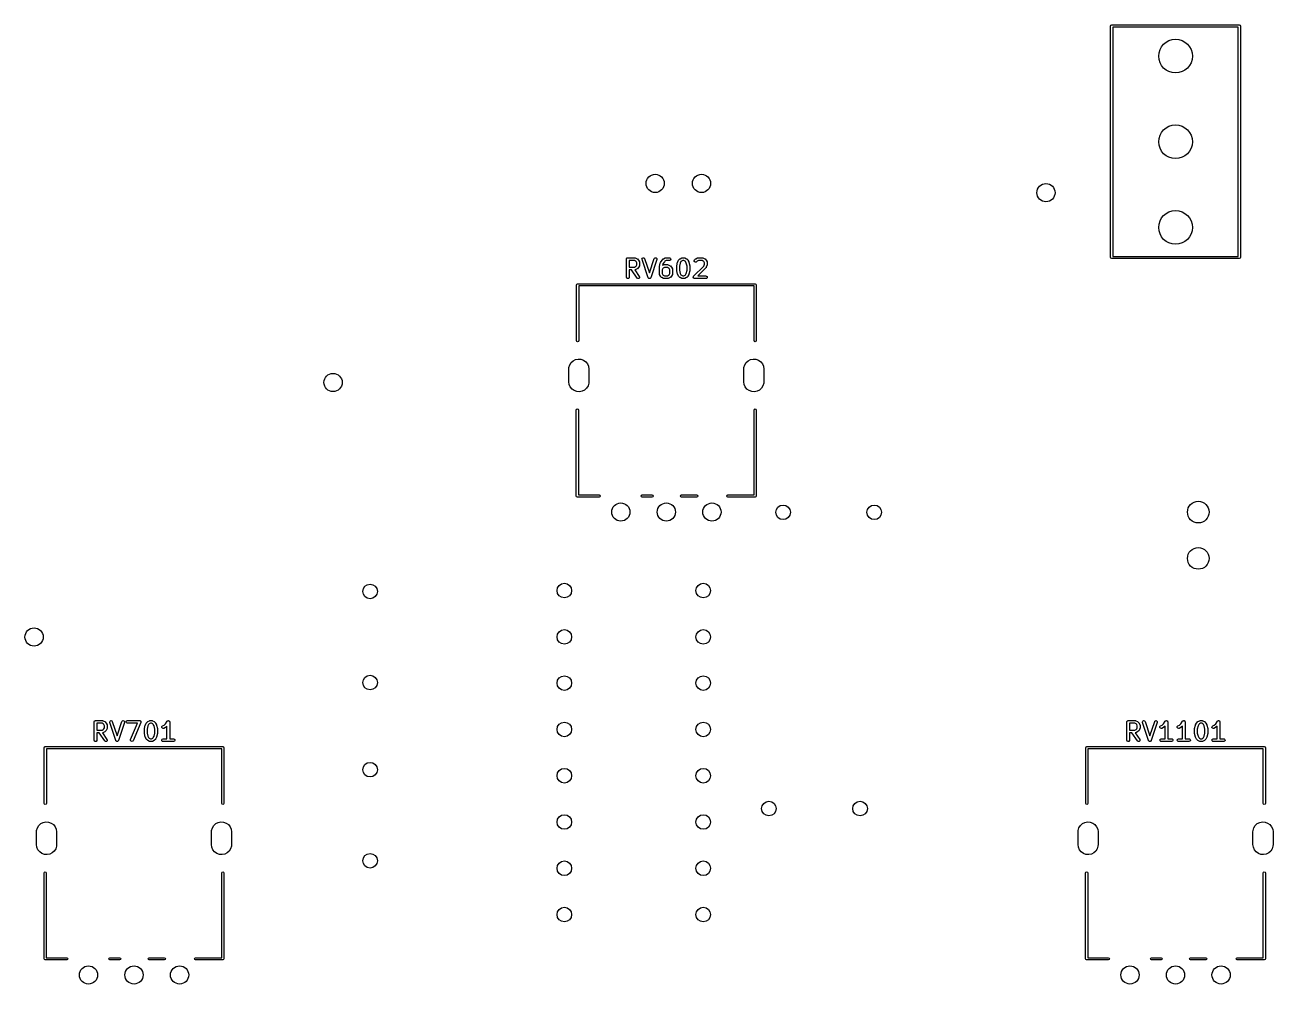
# Model space of a CAD drawing. Extents: x 44 to 169, y -237 to -27.
# Drawn here: x 100.7 to 169.2, y -236.7 to -184.1 of the extents above; entities that cross this region are included whole.
import ezdxf

# ---------------------------------------------------------------- set-up
doc = ezdxf.new("R2010")
doc.units = 0
doc.layers.add('BLACK', color=7, linetype='CONTINUOUS')

msp = doc.modelspace()

# ---------------------------------------------------------------- linework, layer by layer
at = {"layer": 'BLACK', "linetype": 'CONTINUOUS'}
for p, q in [((160.27, -184.15), (160.288, -184.108)), ((160.27, -196.85), (160.27, -184.15)), ((160.288, -184.108), (160.33, -184.09)), ((160.33, -184.09), (167.33, -184.09)), ((160.39, -184.21), (160.39, -196.79)), ((167.27, -184.21), (160.39, -184.21)), ((167.27, -196.79), (167.27, -184.21)), ((167.33, -184.09), (167.372, -184.108)), ((167.372, -184.108), (167.39, -184.15)), ((167.39, -184.15), (167.39, -196.85)), ((133.696, -196.937), (133.698, -196.928)), ((133.696, -197.937), (133.696, -196.937)), ((133.697, -196.924), (133.699, -196.921)), ((133.698, -196.928), (133.697, -196.924)), ((133.699, -196.921), (133.7, -196.912)), ((133.7, -196.912), (133.713, -196.897)), ((133.713, -196.897), (133.723, -196.88)), ((133.723, -196.88), (133.729, -196.878)), ((133.729, -196.878), (133.733, -196.872)), ((133.733, -196.872), (133.753, -196.869)), ((133.753, -196.869), (133.771, -196.862)), ((133.771, -196.862), (134.152, -196.862)), ((133.846, -197.012), (133.846, -197.386)), ((134.134, -197.012), (133.846, -197.012)), ((134.203, -197.047), (134.134, -197.012)), ((134.152, -196.862), (134.178, -196.867)), ((134.178, -196.867), (134.181, -196.87)), ((134.181, -196.87), (134.185, -196.87)), ((134.185, -196.87), (134.281, -196.918)), ((134.233, -197.077), (134.203, -197.047)), ((134.267, -197.146), (134.233, -197.077)), ((134.267, -197.253), (134.267, -197.146)), ((134.281, -196.918), (134.299, -196.931)), ((134.299, -196.931), (134.3, -196.932)), ((134.3, -196.932), (134.348, -196.98)), ((134.348, -196.98), (134.361, -196.998)), ((134.361, -196.998), (134.362, -196.999)), ((134.362, -196.999), (134.409, -197.094)), ((134.409, -197.094), (134.417, -197.119)), ((134.417, -197.119), (134.416, -197.124)), ((134.416, -197.124), (134.417, -197.128)), ((134.417, -197.128), (134.417, -197.271)), ((134.553, -196.935), (134.572, -196.888)), ((134.557, -196.961), (134.553, -196.935)), ((134.89, -197.961), (134.557, -196.961)), ((134.572, -196.888), (134.617, -196.863)), ((134.617, -196.863), (134.667, -196.873)), ((134.667, -196.873), (134.699, -196.914)), ((134.699, -196.914), (134.961, -197.7)), ((134.961, -197.7), (135.224, -196.914)), ((135.366, -196.961), (135.033, -197.961)), ((135.224, -196.914), (135.236, -196.891)), ((135.236, -196.891), (135.28, -196.864)), ((135.28, -196.864), (135.33, -196.871)), ((135.33, -196.871), (135.365, -196.91)), ((135.365, -196.91), (135.366, -196.961)), ((135.508, -197.348), (135.555, -197.157)), ((135.555, -197.157), (135.566, -197.134)), ((135.566, -197.134), (135.661, -196.991)), ((135.566, -197.134), (135.566, -197.134)), ((135.661, -196.991), (135.669, -196.983)), ((135.669, -196.983), (135.67, -196.98)), ((135.67, -196.98), (135.718, -196.932)), ((135.698, -197.206), (135.679, -197.28)), ((135.782, -197.08), (135.698, -197.206)), ((135.718, -196.932), (135.736, -196.919)), ((135.736, -196.919), (135.737, -196.918)), ((135.737, -196.918), (135.833, -196.87)), ((135.815, -197.047), (135.782, -197.08)), ((135.884, -197.012), (135.815, -197.047)), ((135.833, -196.87), (135.858, -196.863)), ((135.858, -196.863), (135.862, -196.864)), ((135.862, -196.864), (135.866, -196.862)), ((135.866, -196.862), (136.057, -196.862)), ((136.057, -197.012), (135.884, -197.012)), ((136.057, -196.862), (136.082, -196.867)), ((136.105, -196.995), (136.057, -197.012)), ((136.082, -196.867), (136.122, -196.9)), ((136.131, -196.95), (136.105, -196.995)), ((136.122, -196.9), (136.131, -196.95)), ((136.46, -197.3), (136.508, -197.11)), ((136.508, -197.11), (136.513, -197.098)), ((136.513, -197.094), (136.561, -196.999)), ((136.513, -197.098), (136.513, -197.094)), ((136.561, -196.999), (136.574, -196.981)), ((136.574, -196.981), (136.575, -196.98)), ((136.575, -196.98), (136.623, -196.932)), ((136.651, -197.154), (136.608, -197.328)), ((136.623, -196.932), (136.641, -196.919)), ((136.641, -196.919), (136.642, -196.918)), ((136.642, -196.918), (136.737, -196.87)), ((136.69, -197.077), (136.651, -197.154)), ((136.72, -197.047), (136.69, -197.077)), ((136.789, -197.012), (136.72, -197.047)), ((136.737, -196.87), (136.762, -196.863)), ((136.762, -196.863), (136.767, -196.864)), ((136.767, -196.864), (136.771, -196.862)), ((136.771, -196.862), (136.866, -196.862)), ((136.848, -197.012), (136.789, -197.012)), ((136.917, -197.047), (136.848, -197.012)), ((136.866, -196.862), (136.892, -196.867)), ((136.892, -196.867), (136.895, -196.87)), ((136.895, -196.87), (136.9, -196.87)), ((136.9, -196.87), (136.995, -196.918)), ((136.947, -197.077), (136.917, -197.047)), ((136.986, -197.154), (136.947, -197.077)), ((137.029, -197.328), (136.986, -197.154)), ((136.995, -196.918), (137.013, -196.931)), ((137.013, -196.931), (137.014, -196.932)), ((137.014, -196.932), (137.062, -196.98)), ((137.062, -196.98), (137.075, -196.998)), ((137.075, -196.998), (137.076, -196.999)), ((137.076, -196.999), (137.124, -197.094)), ((137.124, -197.094), (137.127, -197.107)), ((137.127, -197.107), (137.129, -197.11)), ((137.129, -197.11), (137.177, -197.3)), ((137.411, -197.026), (137.432, -196.98)), ((137.424, -197.076), (137.411, -197.026)), ((137.466, -197.105), (137.424, -197.076)), ((137.432, -196.98), (137.48, -196.932)), ((137.517, -197.101), (137.466, -197.105)), ((137.48, -196.932), (137.498, -196.919)), ((137.498, -196.919), (137.499, -196.918)), ((137.499, -196.918), (137.595, -196.87)), ((137.538, -197.086), (137.517, -197.101)), ((137.577, -197.047), (137.538, -197.086)), ((137.646, -197.012), (137.577, -197.047)), ((137.595, -196.87), (137.62, -196.863)), ((137.62, -196.863), (137.624, -196.864)), ((137.624, -196.864), (137.628, -196.862)), ((137.628, -196.862), (137.866, -196.862)), ((137.848, -197.012), (137.646, -197.012)), ((137.917, -197.047), (137.848, -197.012)), ((137.866, -196.862), (137.892, -196.867)), ((137.892, -196.867), (137.895, -196.87)), ((137.895, -196.87), (137.9, -196.87)), ((137.9, -196.87), (137.995, -196.918)), ((137.947, -197.077), (137.917, -197.047)), ((137.943, -197.325), (137.982, -197.211)), ((137.982, -197.146), (137.947, -197.077)), ((137.982, -197.211), (137.982, -197.146)), ((137.995, -196.918), (138.013, -196.931)), ((138.013, -196.931), (138.014, -196.932)), ((138.014, -196.932), (138.062, -196.98)), ((138.062, -196.98), (138.075, -196.998)), ((138.075, -196.998), (138.076, -196.999)), ((138.076, -196.999), (138.124, -197.094)), ((138.124, -197.094), (138.131, -197.119)), ((138.132, -197.223), (138.128, -197.245)), ((138.131, -197.119), (138.13, -197.124)), ((138.13, -197.124), (138.132, -197.128)), ((138.132, -197.128), (138.132, -197.223)), ((160.288, -196.892), (160.27, -196.85)), ((160.33, -196.91), (160.288, -196.892)), ((167.33, -196.91), (160.33, -196.91)), ((160.39, -196.79), (167.27, -196.79)), ((167.372, -196.892), (167.33, -196.91)), ((167.39, -196.85), (167.372, -196.892)), ((133.846, -197.386), (134.134, -197.386)), ((133.97, -197.536), (133.846, -197.536)), ((133.846, -197.536), (133.846, -197.937)), ((134.281, -197.98), (133.97, -197.536)), ((134.134, -197.386), (134.203, -197.352)), ((134.156, -197.535), (134.153, -197.536)), ((134.153, -197.536), (134.404, -197.894)), ((134.16, -197.536), (134.156, -197.535)), ((134.185, -197.528), (134.16, -197.536)), ((134.281, -197.481), (134.185, -197.528)), ((134.203, -197.352), (134.233, -197.322)), ((134.233, -197.322), (134.267, -197.253)), ((134.282, -197.479), (134.281, -197.481)), ((134.3, -197.467), (134.282, -197.479)), ((134.348, -197.419), (134.3, -197.467)), ((134.362, -197.399), (134.348, -197.418)), ((134.348, -197.418), (134.348, -197.419)), ((134.409, -197.304), (134.362, -197.399)), ((134.404, -197.894), (134.415, -197.918)), ((134.41, -197.3), (134.409, -197.304)), ((134.413, -197.296), (134.41, -197.3)), ((134.415, -197.918), (134.41, -197.969)), ((134.417, -197.271), (134.413, -197.296)), ((135.505, -197.366), (135.508, -197.351)), ((135.505, -197.747), (135.505, -197.366)), ((135.507, -197.751), (135.505, -197.747)), ((135.506, -197.755), (135.507, -197.751)), ((135.513, -197.78), (135.506, -197.755)), ((135.508, -197.351), (135.508, -197.348)), ((135.561, -197.876), (135.513, -197.78)), ((135.562, -197.877), (135.561, -197.876)), ((135.575, -197.895), (135.562, -197.877)), ((135.623, -197.943), (135.575, -197.895)), ((135.69, -197.458), (135.655, -197.527)), ((135.655, -197.527), (135.655, -197.729)), ((135.655, -197.729), (135.69, -197.798)), ((135.679, -197.28), (135.737, -197.251)), ((135.72, -197.428), (135.69, -197.458)), ((135.69, -197.798), (135.72, -197.828)), ((135.789, -197.393), (135.72, -197.428)), ((135.72, -197.828), (135.789, -197.862)), ((135.737, -197.251), (135.762, -197.244)), ((135.762, -197.244), (135.767, -197.245)), ((135.767, -197.245), (135.771, -197.243)), ((135.771, -197.243), (135.961, -197.243)), ((135.944, -197.393), (135.789, -197.393)), ((135.789, -197.862), (135.944, -197.862)), ((136.012, -197.428), (135.944, -197.393)), ((135.944, -197.862), (136.012, -197.828)), ((135.961, -197.243), (135.987, -197.248)), ((135.987, -197.248), (135.991, -197.251)), ((135.991, -197.251), (135.995, -197.251)), ((135.995, -197.251), (136.09, -197.299)), ((136.043, -197.458), (136.012, -197.428)), ((136.012, -197.828), (136.043, -197.798)), ((136.077, -197.527), (136.043, -197.458)), ((136.043, -197.798), (136.077, -197.729)), ((136.077, -197.729), (136.077, -197.527)), ((136.09, -197.299), (136.108, -197.312)), ((136.108, -197.312), (136.11, -197.313)), ((136.11, -197.313), (136.157, -197.361)), ((136.157, -197.895), (136.11, -197.943)), ((136.157, -197.361), (136.17, -197.379)), ((136.158, -197.894), (136.157, -197.895)), ((136.171, -197.876), (136.158, -197.894)), ((136.17, -197.379), (136.171, -197.38)), ((136.171, -197.38), (136.219, -197.475)), ((136.219, -197.78), (136.171, -197.876)), ((136.219, -197.475), (136.226, -197.5)), ((136.222, -197.773), (136.219, -197.776)), ((136.219, -197.776), (136.219, -197.78)), ((136.227, -197.747), (136.222, -197.773)), ((136.226, -197.5), (136.225, -197.505)), ((136.225, -197.505), (136.227, -197.509)), ((136.227, -197.509), (136.227, -197.747)), ((136.458, -197.318), (136.46, -197.304)), ((136.458, -197.556), (136.458, -197.318)), ((136.459, -197.56), (136.458, -197.556)), ((136.46, -197.575), (136.459, -197.56)), ((136.46, -197.304), (136.46, -197.3)), ((136.508, -197.765), (136.46, -197.575)), ((136.51, -197.768), (136.508, -197.765)), ((136.513, -197.78), (136.51, -197.768)), ((136.561, -197.876), (136.513, -197.78)), ((136.562, -197.877), (136.561, -197.876)), ((136.575, -197.895), (136.562, -197.877)), ((136.623, -197.943), (136.575, -197.895)), ((136.608, -197.328), (136.608, -197.547)), ((136.608, -197.547), (136.651, -197.721)), ((136.651, -197.721), (136.69, -197.798)), ((136.69, -197.798), (136.72, -197.828)), ((136.72, -197.828), (136.789, -197.862)), ((136.789, -197.862), (136.848, -197.862)), ((136.848, -197.862), (136.917, -197.828)), ((136.917, -197.828), (136.947, -197.798)), ((136.947, -197.798), (136.986, -197.721)), ((136.986, -197.721), (137.029, -197.547)), ((137.062, -197.895), (137.014, -197.943)), ((137.029, -197.547), (137.029, -197.328)), ((137.063, -197.894), (137.062, -197.895)), ((137.076, -197.876), (137.063, -197.894)), ((137.124, -197.78), (137.076, -197.876)), ((137.129, -197.765), (137.124, -197.777)), ((137.124, -197.777), (137.124, -197.78)), ((137.177, -197.575), (137.129, -197.765)), ((137.177, -197.3), (137.178, -197.315)), ((137.179, -197.556), (137.177, -197.571)), ((137.177, -197.571), (137.177, -197.575)), ((137.178, -197.315), (137.179, -197.318)), ((137.179, -197.318), (137.179, -197.556)), ((137.364, -197.924), (137.375, -197.905)), ((137.375, -197.905), (137.385, -197.884)), ((137.385, -197.884), (137.943, -197.325)), ((138.062, -197.419), (137.619, -197.862)), ((137.619, -197.862), (138.057, -197.862)), ((138.057, -197.862), (138.082, -197.867)), ((138.064, -197.415), (138.062, -197.419)), ((138.068, -197.413), (138.064, -197.415)), ((138.08, -197.39), (138.068, -197.413)), ((138.128, -197.247), (138.08, -197.39)), ((138.082, -197.867), (138.122, -197.9)), ((138.122, -197.9), (138.131, -197.95)), ((138.128, -197.245), (138.128, -197.247)), ((130.96, -198.35), (130.978, -198.308)), ((130.96, -201.41), (130.96, -198.35)), ((130.978, -198.308), (131.02, -198.29)), ((131.02, -198.29), (140.76, -198.29)), ((140.7, -198.41), (131.08, -198.41)), ((131.08, -198.41), (131.08, -201.41)), ((133.713, -197.986), (133.696, -197.937)), ((133.758, -198.011), (133.713, -197.986)), ((133.808, -198.002), (133.758, -198.011)), ((133.841, -197.963), (133.808, -198.002)), ((133.846, -197.937), (133.841, -197.963)), ((134.323, -198.01), (134.281, -197.98)), ((134.374, -198.005), (134.323, -198.01)), ((134.41, -197.969), (134.374, -198.005)), ((134.892, -197.963), (134.89, -197.961)), ((134.892, -197.965), (134.892, -197.963)), ((134.907, -197.983), (134.892, -197.965)), ((134.922, -198.001), (134.907, -197.983)), ((134.924, -198.002), (134.922, -198.001)), ((134.926, -198.003), (134.924, -198.002)), ((134.949, -198.007), (134.926, -198.003)), ((134.972, -198.012), (134.949, -198.007)), ((134.974, -198.011), (134.972, -198.012)), ((134.976, -198.011), (134.974, -198.011)), ((134.997, -197.998), (134.976, -198.011)), ((135.018, -197.987), (134.997, -197.998)), ((135.02, -197.984), (135.018, -197.985)), ((135.018, -197.985), (135.018, -197.987)), ((135.033, -197.961), (135.02, -197.984)), ((135.624, -197.943), (135.623, -197.943)), ((135.642, -197.957), (135.624, -197.943)), ((135.737, -198.004), (135.642, -197.957)), ((135.742, -198.005), (135.737, -198.004)), ((135.745, -198.008), (135.742, -198.005)), ((135.771, -198.012), (135.745, -198.008)), ((135.961, -198.012), (135.771, -198.012)), ((135.966, -198.011), (135.961, -198.012)), ((135.97, -198.012), (135.966, -198.011)), ((135.995, -198.004), (135.97, -198.012)), ((136.09, -197.957), (135.995, -198.004)), ((136.091, -197.956), (136.09, -197.957)), ((136.11, -197.943), (136.091, -197.956)), ((136.624, -197.943), (136.623, -197.943)), ((136.642, -197.957), (136.624, -197.943)), ((136.737, -198.004), (136.642, -197.957)), ((136.742, -198.005), (136.737, -198.004)), ((136.745, -198.008), (136.742, -198.005)), ((136.771, -198.012), (136.745, -198.008)), ((136.866, -198.012), (136.771, -198.012)), ((136.87, -198.011), (136.866, -198.012)), ((136.875, -198.012), (136.87, -198.011)), ((136.9, -198.004), (136.875, -198.012)), ((136.995, -197.957), (136.9, -198.004)), ((136.996, -197.956), (136.995, -197.957)), ((137.014, -197.943), (136.996, -197.956)), ((137.363, -197.931), (137.364, -197.928)), ((137.369, -197.953), (137.363, -197.931)), ((137.364, -197.928), (137.364, -197.924)), ((137.373, -197.975), (137.369, -197.953)), ((137.375, -197.977), (137.373, -197.975)), ((137.376, -197.98), (137.375, -197.977)), ((137.395, -197.993), (137.376, -197.98)), ((137.412, -198.008), (137.395, -197.993)), ((137.417, -198.009), (137.412, -198.008)), ((137.418, -198.01), (137.417, -198.009)), ((137.421, -198.01), (137.418, -198.01)), ((137.438, -198.012), (137.421, -198.01)), ((138.057, -198.012), (137.438, -198.012)), ((138.105, -197.995), (138.057, -198.012)), ((138.131, -197.95), (138.105, -197.995)), ((140.7, -201.41), (140.7, -198.41)), ((140.76, -198.29), (140.802, -198.308)), ((140.802, -198.308), (140.82, -198.35)), ((140.82, -198.35), (140.82, -201.41)), ((130.978, -201.452), (130.96, -201.41)), ((131.02, -201.47), (130.978, -201.452)), ((131.062, -201.452), (131.02, -201.47)), ((131.08, -201.41), (131.062, -201.452)), ((140.718, -201.452), (140.7, -201.41)), ((140.76, -201.47), (140.718, -201.452)), ((140.802, -201.452), (140.76, -201.47)), ((140.82, -201.41), (140.802, -201.452)), ((130.588, -202.746), (130.666, -202.619)), ((130.666, -202.619), (130.776, -202.518)), ((130.776, -202.518), (130.909, -202.451)), ((130.909, -202.451), (131.055, -202.421)), ((131.055, -202.421), (131.204, -202.432)), ((131.204, -202.432), (131.345, -202.483)), ((131.345, -202.483), (131.467, -202.569)), ((131.467, -202.569), (131.56, -202.685)), ((131.56, -202.685), (131.62, -202.822)), ((140.188, -202.746), (140.266, -202.619)), ((140.266, -202.619), (140.376, -202.518)), ((140.376, -202.518), (140.509, -202.451)), ((140.509, -202.451), (140.655, -202.421)), ((140.655, -202.421), (140.804, -202.432)), ((140.804, -202.432), (140.945, -202.483)), ((140.945, -202.483), (141.067, -202.569)), ((141.067, -202.569), (141.16, -202.685)), ((141.16, -202.685), (141.22, -202.822)), ((130.54, -202.97), (130.546, -202.89)), ((130.54, -203.67), (130.54, -202.97)), ((130.546, -202.89), (130.588, -202.746)), ((131.62, -202.822), (131.64, -202.97)), ((131.64, -202.97), (131.64, -203.67)), ((140.14, -202.97), (140.146, -202.89)), ((140.14, -203.67), (140.14, -202.97)), ((140.146, -202.89), (140.188, -202.746)), ((141.22, -202.822), (141.24, -202.97)), ((141.24, -202.97), (141.24, -203.67)), ((130.56, -203.818), (130.54, -203.67)), ((130.62, -203.955), (130.56, -203.818)), ((130.713, -204.071), (130.62, -203.955)), ((130.835, -204.157), (130.713, -204.071)), ((131.514, -204.021), (131.404, -204.122)), ((131.592, -203.894), (131.514, -204.021)), ((131.634, -203.75), (131.592, -203.894)), ((131.64, -203.67), (131.634, -203.75)), ((140.16, -203.818), (140.14, -203.67)), ((140.22, -203.955), (140.16, -203.818)), ((140.313, -204.071), (140.22, -203.955)), ((140.435, -204.157), (140.313, -204.071)), ((141.114, -204.021), (141.004, -204.122)), ((141.192, -203.894), (141.114, -204.021)), ((141.234, -203.75), (141.192, -203.894)), ((141.24, -203.67), (141.234, -203.75)), ((130.976, -204.208), (130.835, -204.157)), ((131.125, -204.219), (130.976, -204.208)), ((131.271, -204.189), (131.125, -204.219)), ((131.404, -204.122), (131.271, -204.189)), ((140.576, -204.208), (140.435, -204.157)), ((140.725, -204.219), (140.576, -204.208)), ((140.871, -204.189), (140.725, -204.219)), ((141.004, -204.122), (140.871, -204.189)), ((130.95, -205.22), (130.968, -205.178)), ((130.95, -209.94), (130.95, -205.22)), ((130.968, -205.178), (131.01, -205.16)), ((131.01, -205.16), (131.052, -205.178)), ((131.052, -205.178), (131.07, -205.22)), ((131.07, -205.22), (131.07, -209.88)), ((140.7, -205.22), (140.718, -205.178)), ((140.7, -209.88), (140.7, -205.22)), ((140.718, -205.178), (140.76, -205.16)), ((140.76, -205.16), (140.802, -205.178)), ((140.802, -205.178), (140.82, -205.22)), ((140.82, -205.22), (140.82, -209.94)), ((130.968, -209.982), (130.95, -209.94)), ((131.01, -210), (130.968, -209.982)), ((131.015, -209.998), (131.01, -210)), ((131.02, -210), (131.015, -209.998)), ((132.2, -210), (131.02, -210)), ((131.07, -209.88), (132.2, -209.88)), ((132.2, -209.88), (132.242, -209.898)), ((132.242, -209.982), (132.2, -210)), ((132.242, -209.898), (132.26, -209.94)), ((132.26, -209.94), (132.242, -209.982)), ((134.51, -209.94), (134.528, -209.898)), ((134.528, -209.982), (134.51, -209.94)), ((134.528, -209.898), (134.57, -209.88)), ((134.57, -210), (134.528, -209.982)), ((134.57, -209.88), (135.1, -209.88)), ((135.1, -210), (134.57, -210)), ((135.1, -209.88), (135.142, -209.898)), ((135.142, -209.982), (135.1, -210)), ((135.142, -209.898), (135.16, -209.94)), ((135.16, -209.94), (135.142, -209.982)), ((136.66, -209.94), (136.678, -209.898)), ((136.678, -209.982), (136.66, -209.94)), ((136.678, -209.898), (136.72, -209.88)), ((136.72, -210), (136.678, -209.982)), ((136.72, -209.88), (137.55, -209.88)), ((137.55, -210), (136.72, -210)), ((137.55, -209.88), (137.592, -209.898)), ((137.592, -209.982), (137.55, -210)), ((137.592, -209.898), (137.61, -209.94)), ((137.61, -209.94), (137.592, -209.982)), ((139.21, -209.94), (139.228, -209.898)), ((139.228, -209.982), (139.21, -209.94)), ((139.228, -209.898), (139.27, -209.88)), ((139.27, -210), (139.228, -209.982)), ((139.27, -209.88), (140.7, -209.88)), ((140.76, -210), (139.27, -210)), ((140.802, -209.982), (140.76, -210)), ((140.82, -209.94), (140.802, -209.982)), ((104.486, -222.337), (104.488, -222.328)), ((104.486, -223.337), (104.486, -222.337)), ((104.487, -222.324), (104.489, -222.321)), ((104.488, -222.328), (104.487, -222.324)), ((104.489, -222.321), (104.49, -222.312)), ((104.49, -222.312), (104.503, -222.297)), ((104.503, -222.297), (104.513, -222.28)), ((104.513, -222.28), (104.519, -222.278)), ((104.519, -222.278), (104.523, -222.272)), ((104.523, -222.272), (104.543, -222.269)), ((104.543, -222.269), (104.561, -222.262)), ((104.561, -222.262), (104.942, -222.262)), ((104.636, -222.412), (104.636, -222.786)), ((104.924, -222.412), (104.636, -222.412)), ((104.993, -222.447), (104.924, -222.412)), ((104.942, -222.262), (104.968, -222.267)), ((104.968, -222.267), (104.971, -222.27)), ((104.971, -222.27), (104.975, -222.27)), ((104.975, -222.27), (105.071, -222.318)), ((105.023, -222.477), (104.993, -222.447)), ((105.057, -222.546), (105.023, -222.477)), ((105.057, -222.653), (105.057, -222.546)), ((105.071, -222.318), (105.089, -222.331)), ((105.089, -222.331), (105.09, -222.332)), ((105.09, -222.332), (105.138, -222.38)), ((105.138, -222.38), (105.151, -222.398)), ((105.151, -222.398), (105.152, -222.399)), ((105.152, -222.399), (105.199, -222.494)), ((105.199, -222.494), (105.207, -222.519)), ((105.207, -222.519), (105.206, -222.524)), ((105.206, -222.524), (105.207, -222.528)), ((105.207, -222.528), (105.207, -222.671)), ((105.343, -222.335), (105.362, -222.288)), ((105.347, -222.361), (105.343, -222.335)), ((105.68, -223.361), (105.347, -222.361)), ((105.362, -222.288), (105.407, -222.263)), ((105.407, -222.263), (105.457, -222.273)), ((105.457, -222.273), (105.489, -222.314)), ((105.489, -222.314), (105.751, -223.1)), ((105.751, -223.1), (106.014, -222.314)), ((106.156, -222.361), (105.823, -223.361)), ((106.014, -222.314), (106.026, -222.291)), ((106.026, -222.291), (106.07, -222.264)), ((106.07, -222.264), (106.12, -222.271)), ((106.12, -222.271), (106.155, -222.31)), ((106.155, -222.31), (106.156, -222.361)), ((106.249, -222.324), (106.275, -222.28)), ((106.258, -222.375), (106.249, -222.324)), ((106.297, -222.408), (106.258, -222.375)), ((106.275, -222.28), (106.323, -222.262)), ((106.323, -222.412), (106.297, -222.408)), ((106.323, -222.262), (106.99, -222.262)), ((106.876, -222.412), (106.323, -222.412)), ((106.492, -223.308), (106.876, -222.412)), ((107.058, -222.367), (106.63, -223.367)), ((106.99, -222.262), (107.015, -222.267)), ((107.015, -222.267), (107.022, -222.273)), ((107.022, -222.273), (107.031, -222.275)), ((107.031, -222.275), (107.041, -222.289)), ((107.041, -222.289), (107.054, -222.3)), ((107.054, -222.3), (107.056, -222.309)), ((107.056, -222.309), (107.061, -222.316)), ((107.059, -222.358), (107.058, -222.367)), ((107.063, -222.35), (107.059, -222.358)), ((107.061, -222.316), (107.06, -222.333)), ((107.06, -222.333), (107.063, -222.35)), ((107.25, -222.7), (107.298, -222.51)), ((107.298, -222.51), (107.303, -222.498)), ((107.303, -222.494), (107.351, -222.399)), ((107.303, -222.498), (107.303, -222.494)), ((107.351, -222.399), (107.364, -222.381)), ((107.364, -222.381), (107.365, -222.38)), ((107.365, -222.38), (107.413, -222.332)), ((107.441, -222.554), (107.398, -222.728)), ((107.413, -222.332), (107.431, -222.319)), ((107.431, -222.319), (107.432, -222.318)), ((107.432, -222.318), (107.527, -222.27)), ((107.48, -222.477), (107.441, -222.554)), ((107.51, -222.447), (107.48, -222.477)), ((107.579, -222.412), (107.51, -222.447)), ((107.527, -222.27), (107.552, -222.263)), ((107.552, -222.263), (107.557, -222.264)), ((107.557, -222.264), (107.561, -222.262)), ((107.561, -222.262), (107.656, -222.262)), ((107.638, -222.412), (107.579, -222.412)), ((107.707, -222.447), (107.638, -222.412)), ((107.656, -222.262), (107.682, -222.267)), ((107.682, -222.267), (107.685, -222.27)), ((107.685, -222.27), (107.69, -222.27)), ((107.69, -222.27), (107.785, -222.318)), ((107.737, -222.477), (107.707, -222.447)), ((107.776, -222.554), (107.737, -222.477)), ((107.819, -222.728), (107.776, -222.554)), ((107.785, -222.318), (107.803, -222.331)), ((107.803, -222.331), (107.804, -222.332)), ((107.804, -222.332), (107.852, -222.38)), ((107.852, -222.38), (107.865, -222.398)), ((107.865, -222.398), (107.866, -222.399)), ((107.866, -222.399), (107.914, -222.494)), ((107.914, -222.494), (107.917, -222.507)), ((107.917, -222.507), (107.919, -222.51)), ((107.919, -222.51), (107.967, -222.7)), ((108.206, -222.593), (108.242, -222.556)), ((108.242, -222.556), (108.326, -222.514)), ((108.326, -222.514), (108.407, -222.432)), ((108.407, -222.432), (108.499, -222.296)), ((108.486, -222.566), (108.424, -222.629)), ((108.486, -223.262), (108.486, -222.566)), ((108.499, -222.296), (108.517, -222.277)), ((108.517, -222.277), (108.521, -222.276)), ((108.521, -222.276), (108.523, -222.272)), ((108.523, -222.272), (108.545, -222.269)), ((108.545, -222.269), (108.566, -222.263)), ((108.566, -222.263), (108.57, -222.264)), ((108.57, -222.264), (108.574, -222.264)), ((108.574, -222.264), (108.593, -222.274)), ((108.593, -222.274), (108.613, -222.283)), ((108.613, -222.283), (108.615, -222.287)), ((108.615, -222.287), (108.618, -222.289)), ((108.618, -222.289), (108.626, -222.31)), ((108.626, -222.31), (108.635, -222.329)), ((108.635, -222.329), (108.634, -222.333)), ((108.634, -222.333), (108.636, -222.337)), ((108.636, -222.337), (108.636, -223.262)), ((161.16, -222.337), (161.161, -222.328)), ((161.16, -223.337), (161.16, -222.337)), ((161.161, -222.324), (161.163, -222.321)), ((161.161, -222.328), (161.161, -222.324)), ((161.163, -222.321), (161.164, -222.312)), ((161.164, -222.312), (161.177, -222.297)), ((161.177, -222.297), (161.187, -222.28)), ((161.187, -222.28), (161.193, -222.278)), ((161.193, -222.278), (161.197, -222.272)), ((161.197, -222.272), (161.216, -222.269)), ((161.216, -222.269), (161.235, -222.262)), ((161.235, -222.262), (161.616, -222.262)), ((161.31, -222.412), (161.31, -222.786)), ((161.598, -222.412), (161.31, -222.412)), ((161.667, -222.447), (161.598, -222.412)), ((161.616, -222.262), (161.641, -222.267)), ((161.641, -222.267), (161.645, -222.27)), ((161.645, -222.27), (161.649, -222.27)), ((161.649, -222.27), (161.744, -222.318)), ((161.697, -222.477), (161.667, -222.447)), ((161.731, -222.546), (161.697, -222.477)), ((161.731, -222.653), (161.731, -222.546)), ((161.744, -222.318), (161.763, -222.331)), ((161.763, -222.331), (161.764, -222.332)), ((161.764, -222.332), (161.812, -222.38)), ((161.812, -222.38), (161.824, -222.398)), ((161.824, -222.398), (161.826, -222.399)), ((161.826, -222.399), (161.873, -222.494)), ((161.873, -222.494), (161.881, -222.519)), ((161.881, -222.519), (161.88, -222.524)), ((161.88, -222.524), (161.881, -222.528)), ((161.881, -222.528), (161.881, -222.671)), ((162.017, -222.335), (162.036, -222.288)), ((162.021, -222.361), (162.017, -222.335)), ((162.354, -223.361), (162.021, -222.361)), ((162.036, -222.288), (162.081, -222.263)), ((162.081, -222.263), (162.131, -222.273)), ((162.131, -222.273), (162.163, -222.314)), ((162.163, -222.314), (162.425, -223.1)), ((162.425, -223.1), (162.687, -222.314)), ((162.83, -222.361), (162.496, -223.361)), ((162.687, -222.314), (162.7, -222.291)), ((162.7, -222.291), (162.744, -222.264)), ((162.744, -222.264), (162.794, -222.271)), ((162.794, -222.271), (162.828, -222.31)), ((162.828, -222.31), (162.83, -222.361)), ((162.975, -222.593), (163.011, -222.556)), ((163.011, -222.556), (163.095, -222.514)), ((163.095, -222.514), (163.176, -222.432)), ((163.176, -222.432), (163.268, -222.296)), ((163.255, -222.566), (163.193, -222.629)), ((163.255, -223.262), (163.255, -222.566)), ((163.268, -222.296), (163.286, -222.277)), ((163.286, -222.277), (163.29, -222.276)), ((163.29, -222.276), (163.292, -222.272)), ((163.292, -222.272), (163.314, -222.269)), ((163.314, -222.269), (163.335, -222.263)), ((163.335, -222.263), (163.339, -222.264)), ((163.339, -222.264), (163.343, -222.264)), ((163.343, -222.264), (163.362, -222.274)), ((163.362, -222.274), (163.382, -222.283)), ((163.382, -222.283), (163.384, -222.287)), ((163.384, -222.287), (163.387, -222.289)), ((163.387, -222.289), (163.395, -222.31)), ((163.395, -222.31), (163.405, -222.329)), ((163.405, -222.329), (163.404, -222.333)), ((163.404, -222.333), (163.405, -222.337)), ((163.405, -222.337), (163.405, -223.262)), ((163.928, -222.593), (163.963, -222.556)), ((163.963, -222.556), (164.047, -222.514)), ((164.047, -222.514), (164.129, -222.432)), ((164.129, -222.432), (164.22, -222.296)), ((164.207, -222.566), (164.145, -222.629)), ((164.207, -223.262), (164.207, -222.566)), ((164.22, -222.296), (164.238, -222.277)), ((164.238, -222.277), (164.242, -222.276)), ((164.242, -222.276), (164.245, -222.272)), ((164.245, -222.272), (164.266, -222.269)), ((164.266, -222.269), (164.287, -222.263)), ((164.287, -222.263), (164.291, -222.264)), ((164.291, -222.264), (164.295, -222.264)), ((164.295, -222.264), (164.314, -222.274)), ((164.314, -222.274), (164.334, -222.283)), ((164.334, -222.283), (164.336, -222.287)), ((164.336, -222.287), (164.34, -222.289)), ((164.34, -222.289), (164.347, -222.31)), ((164.347, -222.31), (164.357, -222.329)), ((164.357, -222.329), (164.356, -222.333)), ((164.356, -222.333), (164.357, -222.337)), ((164.357, -222.337), (164.357, -223.262)), ((164.876, -222.7), (164.924, -222.51)), ((164.924, -222.51), (164.929, -222.498)), ((164.929, -222.498), (164.93, -222.494)), ((164.93, -222.494), (164.977, -222.399)), ((164.977, -222.399), (164.991, -222.381)), ((164.991, -222.38), (165.039, -222.332)), ((164.991, -222.381), (164.991, -222.38)), ((165.067, -222.554), (165.024, -222.728)), ((165.039, -222.332), (165.057, -222.319)), ((165.057, -222.319), (165.058, -222.318)), ((165.058, -222.318), (165.154, -222.27)), ((165.106, -222.477), (165.067, -222.554)), ((165.136, -222.447), (165.106, -222.477)), ((165.205, -222.412), (165.136, -222.447)), ((165.154, -222.27), (165.179, -222.263)), ((165.179, -222.263), (165.183, -222.264)), ((165.183, -222.264), (165.187, -222.262)), ((165.187, -222.262), (165.282, -222.262)), ((165.265, -222.412), (165.205, -222.412)), ((165.333, -222.447), (165.265, -222.412)), ((165.282, -222.262), (165.308, -222.267)), ((165.308, -222.267), (165.311, -222.27)), ((165.311, -222.27), (165.316, -222.27)), ((165.316, -222.27), (165.411, -222.318)), ((165.364, -222.477), (165.333, -222.447)), ((165.402, -222.554), (165.364, -222.477)), ((165.445, -222.728), (165.402, -222.554)), ((165.411, -222.318), (165.429, -222.331)), ((165.429, -222.331), (165.431, -222.332)), ((165.431, -222.332), (165.478, -222.38)), ((165.478, -222.38), (165.491, -222.398)), ((165.491, -222.398), (165.492, -222.399)), ((165.492, -222.399), (165.54, -222.494)), ((165.54, -222.494), (165.544, -222.507)), ((165.544, -222.507), (165.546, -222.51)), ((165.546, -222.51), (165.593, -222.7)), ((165.833, -222.593), (165.868, -222.556)), ((165.868, -222.556), (165.952, -222.514)), ((165.952, -222.514), (166.034, -222.432)), ((166.034, -222.432), (166.125, -222.296)), ((166.112, -222.566), (166.05, -222.629)), ((166.112, -223.262), (166.112, -222.566)), ((166.125, -222.296), (166.143, -222.277)), ((166.143, -222.277), (166.147, -222.276)), ((166.147, -222.276), (166.15, -222.272)), ((166.15, -222.272), (166.171, -222.269)), ((166.171, -222.269), (166.192, -222.263)), ((166.192, -222.263), (166.196, -222.264)), ((166.196, -222.264), (166.2, -222.264)), ((166.2, -222.264), (166.219, -222.274)), ((166.219, -222.274), (166.239, -222.283)), ((166.239, -222.283), (166.241, -222.287)), ((166.241, -222.287), (166.245, -222.289)), ((166.245, -222.289), (166.252, -222.31)), ((166.252, -222.31), (166.262, -222.329)), ((166.262, -222.329), (166.261, -222.333)), ((166.261, -222.333), (166.262, -222.337)), ((166.262, -222.337), (166.262, -223.262)), ((104.636, -222.786), (104.924, -222.786)), ((104.76, -222.936), (104.636, -222.936)), ((104.636, -222.936), (104.636, -223.337)), ((105.071, -223.38), (104.76, -222.936)), ((104.924, -222.786), (104.993, -222.752)), ((104.946, -222.935), (104.943, -222.936)), ((104.943, -222.936), (105.194, -223.294)), ((104.95, -222.936), (104.946, -222.935)), ((104.975, -222.928), (104.95, -222.936)), ((105.071, -222.881), (104.975, -222.928)), ((104.993, -222.752), (105.023, -222.722)), ((105.023, -222.722), (105.057, -222.653)), ((105.072, -222.879), (105.071, -222.881)), ((105.09, -222.867), (105.072, -222.879)), ((105.138, -222.819), (105.09, -222.867)), ((105.152, -222.799), (105.138, -222.818)), ((105.138, -222.818), (105.138, -222.819)), ((105.199, -222.704), (105.152, -222.799)), ((105.2, -222.7), (105.199, -222.704)), ((105.203, -222.696), (105.2, -222.7)), ((105.207, -222.671), (105.203, -222.696)), ((107.248, -222.718), (107.25, -222.704)), ((107.248, -222.956), (107.248, -222.718)), ((107.249, -222.96), (107.248, -222.956)), ((107.25, -222.975), (107.249, -222.96)), ((107.25, -222.704), (107.25, -222.7)), ((107.298, -223.165), (107.25, -222.975)), ((107.3, -223.168), (107.298, -223.165)), ((107.303, -223.18), (107.3, -223.168)), ((107.351, -223.276), (107.303, -223.18)), ((107.398, -222.728), (107.398, -222.947)), ((107.398, -222.947), (107.441, -223.121)), ((107.441, -223.121), (107.48, -223.198)), ((107.48, -223.198), (107.51, -223.228)), ((107.51, -223.228), (107.579, -223.262)), ((107.638, -223.262), (107.707, -223.228)), ((107.707, -223.228), (107.737, -223.198)), ((107.737, -223.198), (107.776, -223.121)), ((107.776, -223.121), (107.819, -222.947)), ((107.819, -222.947), (107.819, -222.728)), ((107.914, -223.18), (107.866, -223.276)), ((107.919, -223.165), (107.914, -223.177)), ((107.914, -223.177), (107.914, -223.18)), ((107.967, -222.975), (107.919, -223.165)), ((107.967, -222.7), (107.968, -222.715)), ((107.969, -222.956), (107.967, -222.971)), ((107.967, -222.971), (107.967, -222.975)), ((107.968, -222.715), (107.969, -222.718)), ((107.969, -222.718), (107.969, -222.956)), ((108.203, -222.644), (108.206, -222.593)), ((108.234, -222.686), (108.203, -222.644)), ((108.284, -222.698), (108.234, -222.686)), ((108.309, -222.69), (108.284, -222.698)), ((108.404, -222.643), (108.309, -222.69)), ((108.405, -222.641), (108.404, -222.643)), ((108.424, -222.629), (108.405, -222.641)), ((161.31, -222.786), (161.598, -222.786)), ((161.434, -222.936), (161.31, -222.936)), ((161.31, -222.936), (161.31, -223.337)), ((161.745, -223.38), (161.434, -222.936)), ((161.598, -222.786), (161.667, -222.752)), ((161.62, -222.935), (161.617, -222.936)), ((161.617, -222.936), (161.868, -223.294)), ((161.624, -222.936), (161.62, -222.935)), ((161.649, -222.928), (161.624, -222.936)), ((161.744, -222.881), (161.649, -222.928)), ((161.667, -222.752), (161.697, -222.722)), ((161.697, -222.722), (161.731, -222.653)), ((161.746, -222.879), (161.744, -222.881)), ((161.764, -222.867), (161.746, -222.879)), ((161.812, -222.819), (161.764, -222.867)), ((161.826, -222.799), (161.812, -222.818)), ((161.812, -222.818), (161.812, -222.819)), ((161.873, -222.704), (161.826, -222.799)), ((161.874, -222.7), (161.873, -222.704)), ((161.877, -222.696), (161.874, -222.7)), ((161.881, -222.671), (161.877, -222.696)), ((162.972, -222.644), (162.975, -222.593)), ((163.003, -222.686), (162.972, -222.644)), ((163.053, -222.698), (163.003, -222.686)), ((163.078, -222.69), (163.053, -222.698)), ((163.173, -222.643), (163.078, -222.69)), ((163.174, -222.641), (163.173, -222.643)), ((163.193, -222.629), (163.174, -222.641)), ((163.925, -222.644), (163.928, -222.593)), ((163.955, -222.686), (163.925, -222.644)), ((164.005, -222.698), (163.955, -222.686)), ((164.03, -222.69), (164.005, -222.698)), ((164.125, -222.643), (164.03, -222.69)), ((164.127, -222.641), (164.125, -222.643)), ((164.145, -222.629), (164.127, -222.641)), ((164.874, -222.718), (164.877, -222.704)), ((164.874, -222.956), (164.874, -222.718)), ((164.875, -222.96), (164.874, -222.956)), ((164.876, -222.975), (164.875, -222.96)), ((164.877, -222.704), (164.876, -222.7)), ((164.924, -223.165), (164.876, -222.975)), ((164.926, -223.168), (164.924, -223.165)), ((164.93, -223.18), (164.926, -223.168)), ((164.977, -223.276), (164.93, -223.18)), ((165.024, -222.728), (165.024, -222.947)), ((165.024, -222.947), (165.067, -223.121)), ((165.067, -223.121), (165.106, -223.198)), ((165.106, -223.198), (165.136, -223.228)), ((165.136, -223.228), (165.205, -223.262)), ((165.265, -223.262), (165.333, -223.228)), ((165.333, -223.228), (165.364, -223.198)), ((165.364, -223.198), (165.402, -223.121)), ((165.402, -223.121), (165.445, -222.947)), ((165.445, -222.947), (165.445, -222.728)), ((165.54, -223.18), (165.492, -223.276)), ((165.546, -223.165), (165.54, -223.177)), ((165.54, -223.177), (165.54, -223.18)), ((165.593, -222.975), (165.546, -223.165)), ((165.593, -222.7), (165.594, -222.715)), ((165.595, -222.956), (165.593, -222.971)), ((165.593, -222.971), (165.593, -222.975)), ((165.594, -222.715), (165.595, -222.718)), ((165.595, -222.718), (165.595, -222.956)), ((165.83, -222.644), (165.833, -222.593)), ((165.86, -222.686), (165.83, -222.644)), ((165.91, -222.698), (165.86, -222.686)), ((165.935, -222.69), (165.91, -222.698)), ((166.03, -222.643), (165.935, -222.69)), ((166.031, -222.641), (166.03, -222.643)), ((166.05, -222.629), (166.031, -222.641)), ((101.75, -223.75), (101.768, -223.708)), ((101.75, -226.81), (101.75, -223.75)), ((101.768, -223.708), (101.81, -223.69)), ((101.81, -223.69), (111.55, -223.69)), ((111.49, -223.81), (101.87, -223.81)), ((101.87, -223.81), (101.87, -226.81)), ((104.503, -223.386), (104.486, -223.337)), ((104.548, -223.411), (104.503, -223.386)), ((104.598, -223.402), (104.548, -223.411)), ((104.631, -223.363), (104.598, -223.402)), ((104.636, -223.337), (104.631, -223.363)), ((105.113, -223.41), (105.071, -223.38)), ((105.164, -223.405), (105.113, -223.41)), ((105.2, -223.369), (105.164, -223.405)), ((105.194, -223.294), (105.205, -223.318)), ((105.205, -223.318), (105.2, -223.369)), ((105.682, -223.363), (105.68, -223.361)), ((105.682, -223.365), (105.682, -223.363)), ((105.697, -223.383), (105.682, -223.365)), ((105.712, -223.401), (105.697, -223.383)), ((105.714, -223.402), (105.712, -223.401)), ((105.716, -223.403), (105.714, -223.402)), ((105.739, -223.407), (105.716, -223.403)), ((105.762, -223.412), (105.739, -223.407)), ((105.764, -223.411), (105.762, -223.412)), ((105.766, -223.411), (105.764, -223.411)), ((105.787, -223.398), (105.766, -223.411)), ((105.808, -223.387), (105.787, -223.398)), ((105.81, -223.384), (105.808, -223.385)), ((105.808, -223.385), (105.808, -223.387)), ((105.823, -223.361), (105.81, -223.384)), ((106.489, -223.359), (106.492, -223.308)), ((106.52, -223.4), (106.489, -223.359)), ((106.57, -223.412), (106.52, -223.4)), ((106.616, -223.389), (106.57, -223.412)), ((106.63, -223.367), (106.616, -223.389)), ((107.352, -223.277), (107.351, -223.276)), ((107.365, -223.295), (107.352, -223.277)), ((107.413, -223.343), (107.365, -223.295)), ((107.414, -223.343), (107.413, -223.343)), ((107.432, -223.357), (107.414, -223.343)), ((107.527, -223.404), (107.432, -223.357)), ((107.532, -223.405), (107.527, -223.404)), ((107.535, -223.408), (107.532, -223.405)), ((107.561, -223.412), (107.535, -223.408)), ((107.656, -223.412), (107.561, -223.412)), ((107.579, -223.262), (107.638, -223.262)), ((107.66, -223.411), (107.656, -223.412)), ((107.665, -223.412), (107.66, -223.411)), ((107.69, -223.404), (107.665, -223.412)), ((107.785, -223.357), (107.69, -223.404)), ((107.786, -223.356), (107.785, -223.357)), ((107.804, -223.343), (107.786, -223.356)), ((107.852, -223.295), (107.804, -223.343)), ((107.853, -223.294), (107.852, -223.295)), ((107.866, -223.276), (107.853, -223.294)), ((108.201, -223.324), (108.227, -223.28)), ((108.21, -223.375), (108.201, -223.324)), ((108.25, -223.408), (108.21, -223.375)), ((108.227, -223.28), (108.275, -223.262)), ((108.275, -223.412), (108.25, -223.408)), ((108.275, -223.262), (108.486, -223.262)), ((108.847, -223.412), (108.275, -223.412)), ((108.636, -223.262), (108.847, -223.262)), ((108.847, -223.262), (108.872, -223.267)), ((108.895, -223.395), (108.847, -223.412)), ((108.872, -223.267), (108.912, -223.3)), ((108.921, -223.35), (108.895, -223.395)), ((108.912, -223.3), (108.921, -223.35)), ((111.49, -226.81), (111.49, -223.81)), ((111.55, -223.69), (111.592, -223.708)), ((111.592, -223.708), (111.61, -223.75)), ((111.61, -223.75), (111.61, -226.81)), ((158.9, -223.75), (158.918, -223.708)), ((158.9, -226.81), (158.9, -223.75)), ((158.918, -223.708), (158.96, -223.69)), ((158.96, -223.69), (168.7, -223.69)), ((168.64, -223.81), (159.02, -223.81)), ((159.02, -223.81), (159.02, -226.81)), ((161.177, -223.386), (161.16, -223.337)), ((161.222, -223.411), (161.177, -223.386)), ((161.272, -223.402), (161.222, -223.411)), ((161.305, -223.363), (161.272, -223.402)), ((161.31, -223.337), (161.305, -223.363)), ((161.787, -223.41), (161.745, -223.38)), ((161.838, -223.405), (161.787, -223.41)), ((161.874, -223.369), (161.838, -223.405)), ((161.868, -223.294), (161.879, -223.318)), ((161.879, -223.318), (161.874, -223.369)), ((162.355, -223.363), (162.354, -223.361)), ((162.355, -223.365), (162.355, -223.363)), ((162.371, -223.383), (162.355, -223.365)), ((162.386, -223.401), (162.371, -223.383)), ((162.388, -223.402), (162.386, -223.401)), ((162.39, -223.403), (162.388, -223.402)), ((162.413, -223.407), (162.39, -223.403)), ((162.436, -223.412), (162.413, -223.407)), ((162.438, -223.411), (162.436, -223.412)), ((162.44, -223.411), (162.438, -223.411)), ((162.46, -223.398), (162.44, -223.411)), ((162.481, -223.387), (162.46, -223.398)), ((162.482, -223.385), (162.481, -223.387)), ((162.484, -223.384), (162.482, -223.385)), ((162.496, -223.361), (162.484, -223.384)), ((162.97, -223.324), (162.996, -223.28)), ((162.979, -223.375), (162.97, -223.324)), ((163.019, -223.408), (162.979, -223.375)), ((162.996, -223.28), (163.044, -223.262)), ((163.044, -223.412), (163.019, -223.408)), ((163.044, -223.262), (163.255, -223.262)), ((163.616, -223.412), (163.044, -223.412)), ((163.405, -223.262), (163.616, -223.262)), ((163.616, -223.262), (163.641, -223.267)), ((163.664, -223.395), (163.616, -223.412)), ((163.641, -223.267), (163.681, -223.3)), ((163.69, -223.35), (163.664, -223.395)), ((163.681, -223.3), (163.69, -223.35)), ((163.923, -223.324), (163.948, -223.28)), ((163.932, -223.375), (163.923, -223.324)), ((163.971, -223.408), (163.932, -223.375)), ((163.948, -223.28), (163.997, -223.262)), ((163.997, -223.412), (163.971, -223.408)), ((163.997, -223.262), (164.207, -223.262)), ((164.568, -223.412), (163.997, -223.412)), ((164.357, -223.262), (164.568, -223.262)), ((164.568, -223.262), (164.594, -223.267)), ((164.616, -223.395), (164.568, -223.412)), ((164.594, -223.267), (164.633, -223.3)), ((164.642, -223.35), (164.616, -223.395)), ((164.633, -223.3), (164.642, -223.35)), ((164.978, -223.277), (164.977, -223.276)), ((164.991, -223.295), (164.978, -223.277)), ((165.039, -223.343), (164.991, -223.295)), ((165.04, -223.343), (165.039, -223.343)), ((165.058, -223.357), (165.04, -223.343)), ((165.154, -223.404), (165.058, -223.357)), ((165.158, -223.405), (165.154, -223.404)), ((165.161, -223.408), (165.158, -223.405)), ((165.187, -223.412), (165.161, -223.408)), ((165.282, -223.412), (165.187, -223.412)), ((165.205, -223.262), (165.265, -223.262)), ((165.287, -223.411), (165.282, -223.412)), ((165.291, -223.412), (165.287, -223.411)), ((165.316, -223.404), (165.291, -223.412)), ((165.411, -223.357), (165.316, -223.404)), ((165.412, -223.356), (165.411, -223.357)), ((165.431, -223.343), (165.412, -223.356)), ((165.478, -223.295), (165.431, -223.343)), ((165.479, -223.294), (165.478, -223.295)), ((165.492, -223.276), (165.479, -223.294)), ((165.828, -223.324), (165.853, -223.28)), ((165.836, -223.375), (165.828, -223.324)), ((165.876, -223.408), (165.836, -223.375)), ((165.853, -223.28), (165.901, -223.262)), ((165.901, -223.412), (165.876, -223.408)), ((165.901, -223.262), (166.112, -223.262)), ((166.473, -223.412), (165.901, -223.412)), ((166.262, -223.262), (166.473, -223.262)), ((166.473, -223.262), (166.499, -223.267)), ((166.521, -223.395), (166.473, -223.412)), ((166.499, -223.267), (166.538, -223.3)), ((166.547, -223.35), (166.521, -223.395)), ((166.538, -223.3), (166.547, -223.35)), ((168.64, -226.81), (168.64, -223.81)), ((168.7, -223.69), (168.742, -223.708)), ((168.742, -223.708), (168.76, -223.75)), ((168.76, -223.75), (168.76, -226.81)), ((101.768, -226.852), (101.75, -226.81)), ((101.81, -226.87), (101.768, -226.852)), ((101.852, -226.852), (101.81, -226.87)), ((101.87, -226.81), (101.852, -226.852)), ((111.508, -226.852), (111.49, -226.81)), ((111.55, -226.87), (111.508, -226.852)), ((111.592, -226.852), (111.55, -226.87)), ((111.61, -226.81), (111.592, -226.852)), ((158.918, -226.852), (158.9, -226.81)), ((158.96, -226.87), (158.918, -226.852)), ((159.002, -226.852), (158.96, -226.87)), ((159.02, -226.81), (159.002, -226.852)), ((168.658, -226.852), (168.64, -226.81)), ((168.7, -226.87), (168.658, -226.852)), ((168.742, -226.852), (168.7, -226.87)), ((168.76, -226.81), (168.742, -226.852)), ((101.378, -228.146), (101.456, -228.019)), ((101.456, -228.019), (101.566, -227.918)), ((101.566, -227.918), (101.699, -227.851)), ((101.699, -227.851), (101.845, -227.821)), ((101.845, -227.821), (101.994, -227.832)), ((101.994, -227.832), (102.135, -227.883)), ((102.135, -227.883), (102.257, -227.969)), ((102.257, -227.969), (102.35, -228.085)), ((110.978, -228.146), (111.056, -228.019)), ((111.056, -228.019), (111.166, -227.918)), ((111.166, -227.918), (111.299, -227.851)), ((111.299, -227.851), (111.445, -227.821)), ((111.445, -227.821), (111.594, -227.832)), ((111.594, -227.832), (111.735, -227.883)), ((111.735, -227.883), (111.857, -227.969)), ((111.857, -227.969), (111.95, -228.085)), ((158.528, -228.146), (158.606, -228.019)), ((158.606, -228.019), (158.716, -227.918)), ((158.716, -227.918), (158.849, -227.851)), ((158.849, -227.851), (158.995, -227.821)), ((158.995, -227.821), (159.144, -227.832)), ((159.144, -227.832), (159.285, -227.883)), ((159.285, -227.883), (159.407, -227.969)), ((159.407, -227.969), (159.5, -228.085)), ((168.128, -228.146), (168.206, -228.019)), ((168.206, -228.019), (168.316, -227.918)), ((168.316, -227.918), (168.449, -227.851)), ((168.449, -227.851), (168.595, -227.821)), ((168.595, -227.821), (168.744, -227.832)), ((168.744, -227.832), (168.885, -227.883)), ((168.885, -227.883), (169.007, -227.969)), ((169.007, -227.969), (169.1, -228.085)), ((101.33, -228.37), (101.336, -228.29)), ((101.33, -229.07), (101.33, -228.37)), ((101.336, -228.29), (101.378, -228.146)), ((102.35, -228.085), (102.41, -228.222)), ((102.41, -228.222), (102.43, -228.37)), ((102.43, -228.37), (102.43, -229.07)), ((110.93, -228.37), (110.936, -228.29)), ((110.93, -229.07), (110.93, -228.37)), ((110.936, -228.29), (110.978, -228.146)), ((111.95, -228.085), (112.01, -228.222)), ((112.01, -228.222), (112.03, -228.37)), ((112.03, -228.37), (112.03, -229.07)), ((158.48, -228.37), (158.486, -228.29)), ((158.48, -229.07), (158.48, -228.37)), ((158.486, -228.29), (158.528, -228.146)), ((159.5, -228.085), (159.56, -228.222)), ((159.56, -228.222), (159.58, -228.37)), ((159.58, -228.37), (159.58, -229.07)), ((168.08, -228.37), (168.086, -228.29)), ((168.08, -229.07), (168.08, -228.37)), ((168.086, -228.29), (168.128, -228.146)), ((169.1, -228.085), (169.16, -228.222)), ((169.16, -228.222), (169.18, -228.37)), ((169.18, -228.37), (169.18, -229.07)), ((101.35, -229.218), (101.33, -229.07)), ((101.41, -229.355), (101.35, -229.218)), ((101.503, -229.471), (101.41, -229.355)), ((102.304, -229.421), (102.194, -229.522)), ((102.382, -229.294), (102.304, -229.421)), ((102.424, -229.15), (102.382, -229.294)), ((102.43, -229.07), (102.424, -229.15)), ((110.95, -229.218), (110.93, -229.07)), ((111.01, -229.355), (110.95, -229.218)), ((111.103, -229.471), (111.01, -229.355)), ((111.904, -229.421), (111.794, -229.522)), ((111.982, -229.294), (111.904, -229.421)), ((112.024, -229.15), (111.982, -229.294)), ((112.03, -229.07), (112.024, -229.15)), ((158.5, -229.218), (158.48, -229.07)), ((158.56, -229.355), (158.5, -229.218)), ((158.653, -229.471), (158.56, -229.355)), ((159.454, -229.421), (159.344, -229.522)), ((159.532, -229.294), (159.454, -229.421)), ((159.574, -229.15), (159.532, -229.294)), ((159.58, -229.07), (159.574, -229.15)), ((168.1, -229.218), (168.08, -229.07)), ((168.16, -229.355), (168.1, -229.218)), ((168.253, -229.471), (168.16, -229.355)), ((169.054, -229.421), (168.944, -229.522)), ((169.132, -229.294), (169.054, -229.421)), ((169.174, -229.15), (169.132, -229.294)), ((169.18, -229.07), (169.174, -229.15)), ((101.625, -229.557), (101.503, -229.471)), ((101.766, -229.608), (101.625, -229.557)), ((101.915, -229.619), (101.766, -229.608)), ((102.061, -229.589), (101.915, -229.619)), ((102.194, -229.522), (102.061, -229.589)), ((111.225, -229.557), (111.103, -229.471)), ((111.366, -229.608), (111.225, -229.557)), ((111.515, -229.619), (111.366, -229.608)), ((111.661, -229.589), (111.515, -229.619)), ((111.794, -229.522), (111.661, -229.589)), ((158.775, -229.557), (158.653, -229.471)), ((158.916, -229.608), (158.775, -229.557)), ((159.065, -229.619), (158.916, -229.608)), ((159.211, -229.589), (159.065, -229.619)), ((159.344, -229.522), (159.211, -229.589)), ((168.375, -229.557), (168.253, -229.471)), ((168.516, -229.608), (168.375, -229.557)), ((168.665, -229.619), (168.516, -229.608)), ((168.811, -229.589), (168.665, -229.619)), ((168.944, -229.522), (168.811, -229.589)), ((101.74, -230.62), (101.758, -230.578)), ((101.74, -235.34), (101.74, -230.62)), ((101.758, -230.578), (101.8, -230.56)), ((101.8, -230.56), (101.842, -230.578)), ((101.842, -230.578), (101.86, -230.62)), ((101.86, -230.62), (101.86, -235.28)), ((111.49, -230.62), (111.508, -230.578)), ((111.49, -235.28), (111.49, -230.62)), ((111.508, -230.578), (111.55, -230.56)), ((111.55, -230.56), (111.592, -230.578)), ((111.592, -230.578), (111.61, -230.62)), ((111.61, -230.62), (111.61, -235.34)), ((158.89, -230.62), (158.908, -230.578)), ((158.89, -235.34), (158.89, -230.62)), ((158.908, -230.578), (158.95, -230.56)), ((158.95, -230.56), (158.992, -230.578)), ((158.992, -230.578), (159.01, -230.62)), ((159.01, -230.62), (159.01, -235.28)), ((168.64, -230.62), (168.658, -230.578)), ((168.64, -235.28), (168.64, -230.62)), ((168.658, -230.578), (168.7, -230.56)), ((168.7, -230.56), (168.742, -230.578)), ((168.742, -230.578), (168.76, -230.62)), ((168.76, -230.62), (168.76, -235.34)), ((101.758, -235.382), (101.74, -235.34)), ((101.8, -235.4), (101.758, -235.382)), ((101.805, -235.398), (101.8, -235.4)), ((101.81, -235.4), (101.805, -235.398)), ((102.99, -235.4), (101.81, -235.4)), ((101.86, -235.28), (102.99, -235.28)), ((102.99, -235.28), (103.032, -235.298)), ((103.032, -235.382), (102.99, -235.4)), ((103.032, -235.298), (103.05, -235.34)), ((103.05, -235.34), (103.032, -235.382)), ((105.3, -235.34), (105.318, -235.298)), ((105.318, -235.382), (105.3, -235.34)), ((105.318, -235.298), (105.36, -235.28)), ((105.36, -235.4), (105.318, -235.382)), ((105.36, -235.28), (105.89, -235.28)), ((105.89, -235.4), (105.36, -235.4)), ((105.89, -235.28), (105.932, -235.298)), ((105.932, -235.382), (105.89, -235.4)), ((105.932, -235.298), (105.95, -235.34)), ((105.95, -235.34), (105.932, -235.382)), ((107.45, -235.34), (107.468, -235.298)), ((107.468, -235.382), (107.45, -235.34)), ((107.468, -235.298), (107.51, -235.28)), ((107.51, -235.4), (107.468, -235.382)), ((107.51, -235.28), (108.34, -235.28)), ((108.34, -235.4), (107.51, -235.4)), ((108.34, -235.28), (108.382, -235.298)), ((108.382, -235.382), (108.34, -235.4)), ((108.382, -235.298), (108.4, -235.34)), ((108.4, -235.34), (108.382, -235.382)), ((110, -235.34), (110.018, -235.298)), ((110.018, -235.382), (110, -235.34)), ((110.018, -235.298), (110.06, -235.28)), ((110.06, -235.4), (110.018, -235.382)), ((110.06, -235.28), (111.49, -235.28)), ((111.55, -235.4), (110.06, -235.4)), ((111.592, -235.382), (111.55, -235.4)), ((111.61, -235.34), (111.592, -235.382)), ((158.908, -235.382), (158.89, -235.34)), ((158.95, -235.4), (158.908, -235.382)), ((158.955, -235.398), (158.95, -235.4)), ((158.96, -235.4), (158.955, -235.398)), ((160.14, -235.4), (158.96, -235.4)), ((159.01, -235.28), (160.14, -235.28)), ((160.14, -235.28), (160.182, -235.298)), ((160.182, -235.382), (160.14, -235.4)), ((160.182, -235.298), (160.2, -235.34)), ((160.2, -235.34), (160.182, -235.382)), ((162.45, -235.34), (162.468, -235.298)), ((162.468, -235.382), (162.45, -235.34)), ((162.468, -235.298), (162.51, -235.28)), ((162.51, -235.4), (162.468, -235.382)), ((162.51, -235.28), (163.04, -235.28)), ((163.04, -235.4), (162.51, -235.4)), ((163.04, -235.28), (163.082, -235.298)), ((163.082, -235.382), (163.04, -235.4)), ((163.082, -235.298), (163.1, -235.34)), ((163.1, -235.34), (163.082, -235.382)), ((164.6, -235.34), (164.618, -235.298)), ((164.618, -235.382), (164.6, -235.34)), ((164.618, -235.298), (164.66, -235.28)), ((164.66, -235.4), (164.618, -235.382)), ((164.66, -235.28), (165.49, -235.28)), ((165.49, -235.4), (164.66, -235.4)), ((165.49, -235.28), (165.532, -235.298)), ((165.532, -235.382), (165.49, -235.4)), ((165.532, -235.298), (165.55, -235.34)), ((165.55, -235.34), (165.532, -235.382)), ((167.15, -235.34), (167.168, -235.298)), ((167.168, -235.382), (167.15, -235.34)), ((167.168, -235.298), (167.21, -235.28)), ((167.21, -235.4), (167.168, -235.382)), ((167.21, -235.28), (168.64, -235.28)), ((168.7, -235.4), (167.21, -235.4)), ((168.742, -235.382), (168.7, -235.4)), ((168.76, -235.34), (168.742, -235.382))]:
    msp.add_line(p, q, dxfattribs=at)
at = {"layer": 'BLACK'}
for centre, radius in [((163.83, -185.8), 0.925), ((163.83, -190.5), 0.925), ((135.278, -192.786), 0.5), ((137.819, -192.786), 0.5), ((156.718, -193.294), 0.5), ((163.83, -195.2), 0.925), ((117.602, -203.708), 0.5), ((165.08, -210.82), 0.595), ((133.39, -210.82), 0.5), ((135.89, -210.82), 0.5), ((138.39, -210.82), 0.5), ((142.294, -210.834), 0.4), ((147.294, -210.834), 0.4), ((165.08, -213.36), 0.595), ((119.634, -215.178), 0.4), ((130.292, -215.128), 0.4), ((137.912, -215.128), 0.4), ((101.195, -217.678), 0.5), ((130.292, -217.668), 0.4), ((137.912, -217.668), 0.4), ((119.634, -220.178), 0.4), ((130.292, -220.208), 0.4), ((137.912, -220.208), 0.4), ((130.292, -222.748), 0.4), ((137.912, -222.748), 0.4), ((119.634, -224.957), 0.4), ((130.292, -225.288), 0.4), ((137.912, -225.288), 0.4), ((141.518, -227.09), 0.4), ((146.518, -227.09), 0.4), ((130.292, -227.828), 0.4), ((137.912, -227.828), 0.4), ((119.634, -229.957), 0.4), ((130.292, -230.368), 0.4), ((137.912, -230.368), 0.4), ((130.292, -232.908), 0.4), ((137.912, -232.908), 0.4), ((104.18, -236.22), 0.5), ((106.68, -236.22), 0.5), ((109.18, -236.22), 0.5), ((161.33, -236.22), 0.5), ((163.83, -236.22), 0.5), ((166.33, -236.22), 0.5)]:
    msp.add_circle(centre, radius, dxfattribs=at)

doc.saveas('drawing.dxf')
